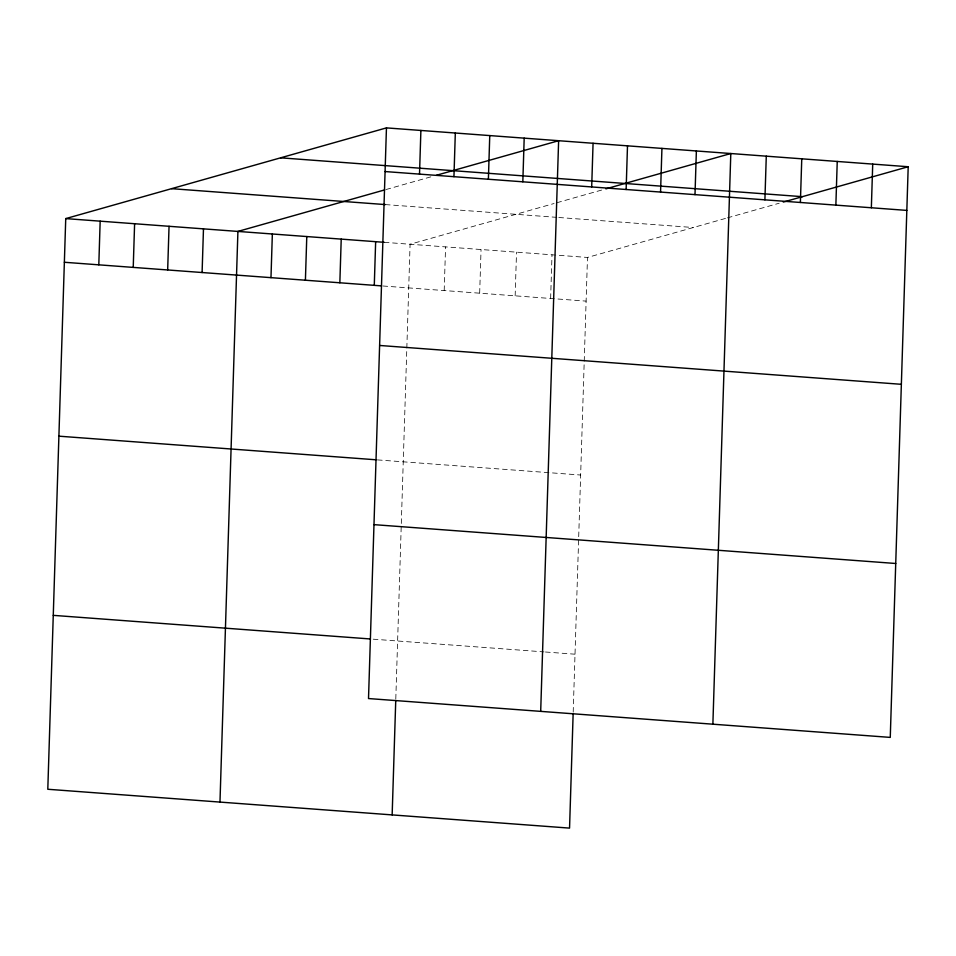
<?xml version="1.0" encoding="UTF-8"?>
<svg xmlns="http://www.w3.org/2000/svg" width="956" height="956" viewBox="0 0 956 956"><rect width="100%" height="100%" fill="white"/><g stroke="black" fill="none" stroke-linecap="round" stroke-linejoin="round"><path stroke-width="0.72" stroke-dasharray="4.78 3.58" d="M395.796 698.967L410.088 244.246L554.086 203.509M444.193 290.552L445.568 246.887M479.673 293.193L481.047 249.528M515.153 295.834L516.527 252.169M550.632 298.475L552.006 254.81M573.194 712.172L587.486 257.451L726.034 218.267M385.997 189.539L430.977 176.812M556.822 202.744L601.802 190.017M727.397 217.872L779.188 203.222M385.352 204.584L557.312 217.394M558.794 217.502L693.315 227.516M384.264 242.322L587.486 257.451M382.89 285.987L586.112 301.116M377.429 459.896L580.65 475.024M373.222 639.182L543.976 651.896M545.446 652.004L575.01 654.203"/><path stroke-width="1.43" d="M386.451 127.889L368.514 698.549L890.263 737.399L908.2 166.738L386.451 127.889L65.737 218.601L47.8 789.262L569.549 828.111L573.146 713.618M98.803 264.836L100.165 221.171M133.231 267.405L134.605 223.728M167.67 269.962L169.045 226.297M202.098 272.532L203.473 228.866M219.976 802.084L237.913 231.424L384.635 189.921M270.978 277.658L272.352 233.993M305.406 280.216L306.78 236.55M339.846 282.785L341.22 239.12M374.286 285.342L375.648 241.677M392.151 814.906L395.748 700.413M419.517 174.123L420.891 130.458M453.945 176.681L455.319 133.015M488.385 179.25L489.759 135.585M522.824 181.807L524.187 138.142M540.69 711.372L558.627 140.711L436.438 175.271M591.692 186.934L593.067 143.269M626.132 189.503L627.495 145.838M660.56 192.06L661.934 148.395M695 194.63L696.374 150.964M712.877 724.182L730.802 153.522L605.889 188.858M764.908 199.84L766.282 156.163M800.387 202.481L801.761 158.816M835.867 205.122L837.241 161.456M871.346 207.763L872.72 164.097M783.287 202.075L908.2 166.738M280.61 157.824L802.359 196.673M385.077 171.554L906.826 210.404M171.566 188.667L385.352 204.584M65.737 218.601L384.264 242.322M64.363 262.267L381.456 285.88M379.616 345.463L901.365 384.312M58.902 436.175L375.995 459.788M373.987 524.641L895.736 563.49M53.261 615.353L370.354 638.967"/></g></svg>
